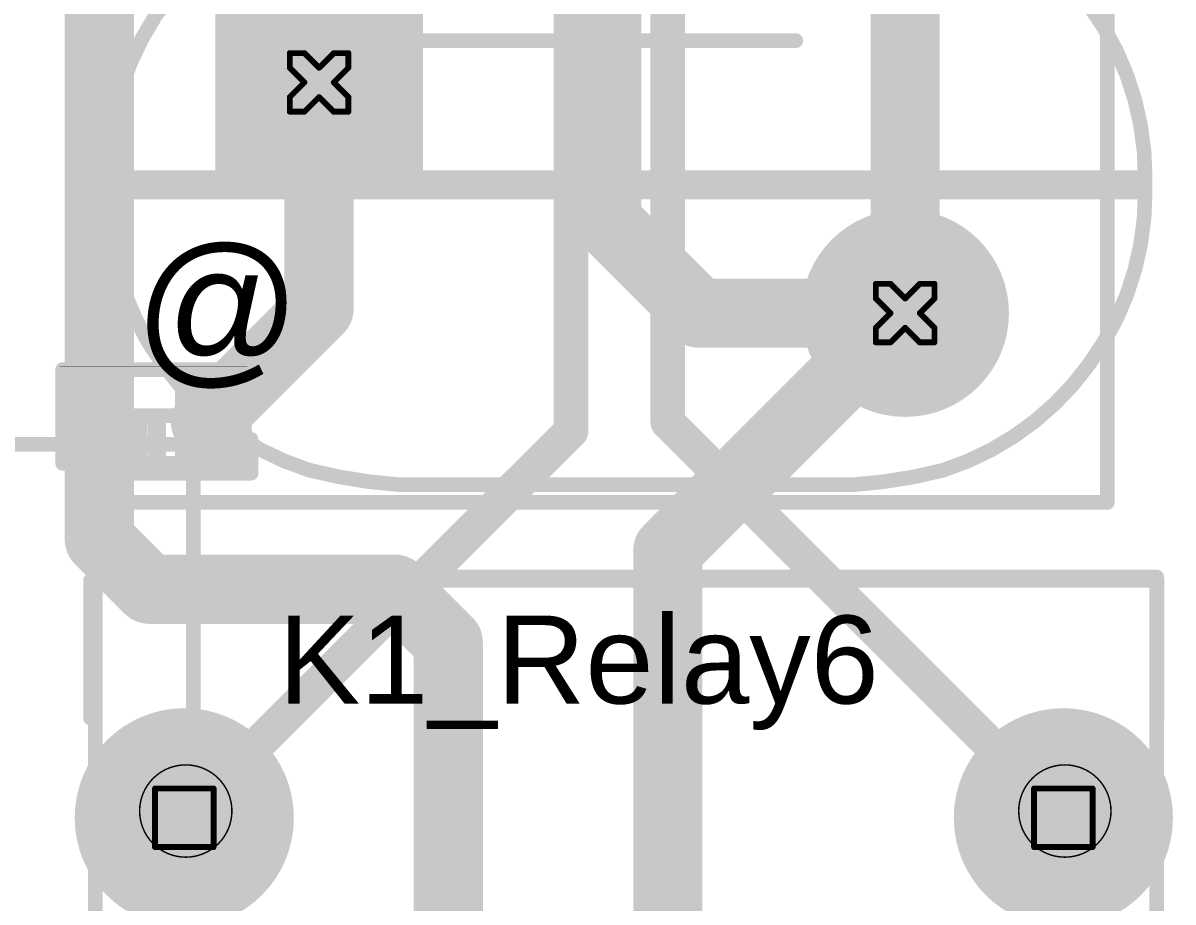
# Model space of a CAD drawing. Header units: millimetres. Extents: x -16 to 330, y -45 to 150.
# Drawn here: x 76.53 to 86.5, y -0.96 to 6.66 of the extents above; entities that cross this region are included whole.
import ezdxf

# ---------------------------------------------------------------- set-up
doc = ezdxf.new("R2010")
doc.units = ezdxf.units.MM
for name, color, linetype in [('BottomLayer', 5, 'Continuous'), ('BottomSolder', 6, 'Continuous'), ('DrillDrawing', 1, 'Continuous'), ('Mechanical1', 6, 'Continuous'), ('Mechanical13', 56, 'Continuous'), ('MidLayer1', 16, 'Continuous'), ('MidLayer2', 76, 'Continuous'), ('MultiLayer', 9, 'Continuous'), ('PadHoleLayer', 156, 'Continuous'), ('TopLayer', 1, 'Continuous'), ('TopOverlay', 2, 'Continuous'), ('TopPaste', 8, 'Continuous'), ('TopSolder', 216, 'Continuous')]:
    doc.layers.add(name, color=color, linetype=linetype)
doc.styles.add('Arial', font='arial.ttf', dxfattribs={"height": 0.2})

# ---------------------------------------------------------------- blocks, each defined once
blk = doc.blocks.new('ERZ_V07D680_6')
at = {"layer": 'BottomLayer'}
blk.add_hatch(color=5, dxfattribs=at).paths.add_polyline_path([(-3.44, 1.9), (-1.64, 1.9), (-1.64, 0.1), (-3.44, 0.1)])
h = blk.add_hatch(color=5, dxfattribs=at)
edge = h.paths.add_edge_path()
edge.add_arc((2.54, -1), 0.9, 0, 360)
at = {"layer": 'BottomSolder'}
h = blk.add_hatch(color=6, dxfattribs=at)
edge = h.paths.add_edge_path()
edge.add_arc((-2.54, 1), 0.4, 0, 360)
h = blk.add_hatch(color=6, dxfattribs=at)
edge = h.paths.add_edge_path()
edge.add_arc((2.54, -1), 0.4, 0, 360)
at = {"layer": 'MidLayer1'}
blk.add_hatch(color=16, dxfattribs=at).paths.add_polyline_path([(-3.44, 1.9), (-1.64, 1.9), (-1.64, 0.1), (-3.44, 0.1)])
h = blk.add_hatch(color=16, dxfattribs=at)
edge = h.paths.add_edge_path()
edge.add_arc((2.54, -1), 0.9, 0, 360)
at = {"layer": 'MidLayer2'}
blk.add_hatch(color=76, dxfattribs=at).paths.add_polyline_path([(-3.44, 1.9), (-1.64, 1.9), (-1.64, 0.1), (-3.44, 0.1)])
h = blk.add_hatch(color=76, dxfattribs=at)
edge = h.paths.add_edge_path()
edge.add_arc((2.54, -1), 0.9, 0, 360)
at = {"layer": 'MultiLayer'}
blk.add_hatch(color=9, dxfattribs=at).paths.add_polyline_path([(-3.44, 1.9), (-1.64, 1.9), (-1.64, 0.1), (-3.44, 0.1)])
h = blk.add_hatch(color=9, dxfattribs=at)
edge = h.paths.add_edge_path()
edge.add_arc((2.54, -1), 0.9, 0, 360)
at = {"layer": 'PadHoleLayer'}
h = blk.add_hatch(color=156, dxfattribs=at)
edge = h.paths.add_edge_path()
edge.add_arc((-2.54, 1), 0.4, 0, 360)
h = blk.add_hatch(color=156, dxfattribs=at)
edge = h.paths.add_edge_path()
edge.add_arc((2.54, -1), 0.4, 0, 360)
at = {"layer": 'TopLayer'}
blk.add_hatch(color=1, dxfattribs=at).paths.add_polyline_path([(-3.44, 1.9), (-1.64, 1.9), (-1.64, 0.1), (-3.44, 0.1)])
h = blk.add_hatch(color=1, dxfattribs=at)
edge = h.paths.add_edge_path()
edge.add_arc((2.54, -1), 0.9, 0, 360)
at = {"layer": 'TopSolder'}
h = blk.add_hatch(color=216, dxfattribs=at)
edge = h.paths.add_edge_path()
edge.add_arc((-2.54, 1), 0.4, 0, 360)
h = blk.add_hatch(color=216, dxfattribs=at)
edge = h.paths.add_edge_path()
edge.add_arc((2.54, -1), 0.4, 0, 360)
at = {"layer": 'TopOverlay', "const_width": 0.127}
for points in [[(-4.2926, -2.6416), (-4.2926, 2.667)], [(-4.2926, 2.667), (4.2926, 2.667)], [(4.2926, -2.6416), (4.2926, 2.667)], [(-4.2926, -2.6416), (4.2926, -2.6416)]]:
    blk.add_lwpolyline(points, dxfattribs=at)
at = {"layer": 'TopOverlay', "const_width": 0.0635}
for points in [[(-4.3243, 2.667, 1), (-4.2608, 2.667, 1)], [(-4.3243, 2.667, 1), (-4.2608, 2.667, 1)], [(4.2608, 2.667, 1), (4.3243, 2.667, 1)], [(4.2608, 2.667, 1), (4.3243, 2.667, 1)], [(-4.3243, -2.6416, 1), (-4.2608, -2.6416, 1)], [(-4.3243, -2.6416, 1), (-4.2608, -2.6416, 1)], [(4.2608, -2.6416, 1), (4.3243, -2.6416, 1)], [(4.2608, -2.6416, 1), (4.3243, -2.6416, 1)]]:
    blk.add_lwpolyline(points, format="xyb", close=True, dxfattribs=at)
blk = doc.blocks.new('EA2_3TNU_13')
at = {"layer": 'BottomLayer'}
h = blk.add_hatch(color=5, dxfattribs=at)
edge = h.paths.add_edge_path()
edge.add_arc((-3.81, 5.08), 0.95, 0, 360)
blk.add_hatch(color=5, dxfattribs=at).paths.add_polyline_path([(2.86, 6.03), (4.76, 6.03), (4.76, 4.13), (2.86, 4.13)])
h = blk.add_hatch(color=5, dxfattribs=at)
edge = h.paths.add_edge_path()
edge.add_arc((-3.81, 2.54), 0.95, 0, 360)
h = blk.add_hatch(color=5, dxfattribs=at)
edge = h.paths.add_edge_path()
edge.add_arc((3.81, 2.54), 0.95, 0, 360)
h = blk.add_hatch(color=5, dxfattribs=at)
edge = h.paths.add_edge_path()
edge.add_arc((-3.81, 0), 0.95, 0, 360)
h = blk.add_hatch(color=5, dxfattribs=at)
edge = h.paths.add_edge_path()
edge.add_arc((3.81, 0), 0.95, 0, 360)
h = blk.add_hatch(color=5, dxfattribs=at)
edge = h.paths.add_edge_path()
edge.add_arc((-3.81, -2.54), 0.95, 0, 360)
h = blk.add_hatch(color=5, dxfattribs=at)
edge = h.paths.add_edge_path()
edge.add_arc((3.81, -2.54), 0.95, 0, 360)
h = blk.add_hatch(color=5, dxfattribs=at)
edge = h.paths.add_edge_path()
edge.add_arc((-3.81, -5.08), 0.95, 0, 360)
h = blk.add_hatch(color=5, dxfattribs=at)
edge = h.paths.add_edge_path()
edge.add_arc((3.81, -5.08), 0.95, 0, 360)
at = {"layer": 'BottomSolder'}
h = blk.add_hatch(color=6, dxfattribs=at)
edge = h.paths.add_edge_path()
edge.add_arc((-3.81, 5.08), 0.41, 0, 360)
h = blk.add_hatch(color=6, dxfattribs=at)
edge = h.paths.add_edge_path()
edge.add_arc((3.81, 5.08), 0.41, 0, 360)
h = blk.add_hatch(color=6, dxfattribs=at)
edge = h.paths.add_edge_path()
edge.add_arc((-3.81, 2.54), 0.41, 0, 360)
h = blk.add_hatch(color=6, dxfattribs=at)
edge = h.paths.add_edge_path()
edge.add_arc((3.81, 2.54), 0.41, 0, 360)
h = blk.add_hatch(color=6, dxfattribs=at)
edge = h.paths.add_edge_path()
edge.add_arc((-3.81, 0), 0.41, 0, 360)
h = blk.add_hatch(color=6, dxfattribs=at)
edge = h.paths.add_edge_path()
edge.add_arc((3.81, 0), 0.41, 0, 360)
h = blk.add_hatch(color=6, dxfattribs=at)
edge = h.paths.add_edge_path()
edge.add_arc((-3.81, -2.54), 0.41, 0, 360)
h = blk.add_hatch(color=6, dxfattribs=at)
edge = h.paths.add_edge_path()
edge.add_arc((3.81, -2.54), 0.41, 0, 360)
h = blk.add_hatch(color=6, dxfattribs=at)
edge = h.paths.add_edge_path()
edge.add_arc((-3.81, -5.08), 0.41, 0, 360)
h = blk.add_hatch(color=6, dxfattribs=at)
edge = h.paths.add_edge_path()
edge.add_arc((3.81, -5.08), 0.41, 0, 360)
at = {"layer": 'MidLayer1'}
h = blk.add_hatch(color=16, dxfattribs=at)
edge = h.paths.add_edge_path()
edge.add_arc((-3.81, 5.08), 0.95, 0, 360)
blk.add_hatch(color=16, dxfattribs=at).paths.add_polyline_path([(2.86, 6.03), (4.76, 6.03), (4.76, 4.13), (2.86, 4.13)])
h = blk.add_hatch(color=16, dxfattribs=at)
edge = h.paths.add_edge_path()
edge.add_arc((-3.81, 2.54), 0.95, 0, 360)
h = blk.add_hatch(color=16, dxfattribs=at)
edge = h.paths.add_edge_path()
edge.add_arc((3.81, 2.54), 0.95, 0, 360)
h = blk.add_hatch(color=16, dxfattribs=at)
edge = h.paths.add_edge_path()
edge.add_arc((-3.81, 0), 0.95, 0, 360)
h = blk.add_hatch(color=16, dxfattribs=at)
edge = h.paths.add_edge_path()
edge.add_arc((3.81, 0), 0.95, 0, 360)
h = blk.add_hatch(color=16, dxfattribs=at)
edge = h.paths.add_edge_path()
edge.add_arc((-3.81, -2.54), 0.95, 0, 360)
h = blk.add_hatch(color=16, dxfattribs=at)
edge = h.paths.add_edge_path()
edge.add_arc((3.81, -2.54), 0.95, 0, 360)
h = blk.add_hatch(color=16, dxfattribs=at)
edge = h.paths.add_edge_path()
edge.add_arc((-3.81, -5.08), 0.95, 0, 360)
h = blk.add_hatch(color=16, dxfattribs=at)
edge = h.paths.add_edge_path()
edge.add_arc((3.81, -5.08), 0.95, 0, 360)
at = {"layer": 'MidLayer2'}
h = blk.add_hatch(color=76, dxfattribs=at)
edge = h.paths.add_edge_path()
edge.add_arc((-3.81, 5.08), 0.95, 0, 360)
blk.add_hatch(color=76, dxfattribs=at).paths.add_polyline_path([(2.86, 6.03), (4.76, 6.03), (4.76, 4.13), (2.86, 4.13)])
h = blk.add_hatch(color=76, dxfattribs=at)
edge = h.paths.add_edge_path()
edge.add_arc((-3.81, 2.54), 0.95, 0, 360)
h = blk.add_hatch(color=76, dxfattribs=at)
edge = h.paths.add_edge_path()
edge.add_arc((3.81, 2.54), 0.95, 0, 360)
h = blk.add_hatch(color=76, dxfattribs=at)
edge = h.paths.add_edge_path()
edge.add_arc((-3.81, 0), 0.95, 0, 360)
h = blk.add_hatch(color=76, dxfattribs=at)
edge = h.paths.add_edge_path()
edge.add_arc((3.81, 0), 0.95, 0, 360)
h = blk.add_hatch(color=76, dxfattribs=at)
edge = h.paths.add_edge_path()
edge.add_arc((-3.81, -2.54), 0.95, 0, 360)
h = blk.add_hatch(color=76, dxfattribs=at)
edge = h.paths.add_edge_path()
edge.add_arc((3.81, -2.54), 0.95, 0, 360)
h = blk.add_hatch(color=76, dxfattribs=at)
edge = h.paths.add_edge_path()
edge.add_arc((-3.81, -5.08), 0.95, 0, 360)
h = blk.add_hatch(color=76, dxfattribs=at)
edge = h.paths.add_edge_path()
edge.add_arc((3.81, -5.08), 0.95, 0, 360)
at = {"layer": 'MultiLayer'}
h = blk.add_hatch(color=9, dxfattribs=at)
edge = h.paths.add_edge_path()
edge.add_arc((-3.81, 5.08), 0.95, 0, 360)
blk.add_hatch(color=9, dxfattribs=at).paths.add_polyline_path([(2.86, 6.03), (4.76, 6.03), (4.76, 4.13), (2.86, 4.13)])
h = blk.add_hatch(color=9, dxfattribs=at)
edge = h.paths.add_edge_path()
edge.add_arc((-3.81, 2.54), 0.95, 0, 360)
h = blk.add_hatch(color=9, dxfattribs=at)
edge = h.paths.add_edge_path()
edge.add_arc((3.81, 2.54), 0.95, 0, 360)
h = blk.add_hatch(color=9, dxfattribs=at)
edge = h.paths.add_edge_path()
edge.add_arc((-3.81, 0), 0.95, 0, 360)
h = blk.add_hatch(color=9, dxfattribs=at)
edge = h.paths.add_edge_path()
edge.add_arc((3.81, 0), 0.95, 0, 360)
h = blk.add_hatch(color=9, dxfattribs=at)
edge = h.paths.add_edge_path()
edge.add_arc((-3.81, -2.54), 0.95, 0, 360)
h = blk.add_hatch(color=9, dxfattribs=at)
edge = h.paths.add_edge_path()
edge.add_arc((3.81, -2.54), 0.95, 0, 360)
h = blk.add_hatch(color=9, dxfattribs=at)
edge = h.paths.add_edge_path()
edge.add_arc((-3.81, -5.08), 0.95, 0, 360)
h = blk.add_hatch(color=9, dxfattribs=at)
edge = h.paths.add_edge_path()
edge.add_arc((3.81, -5.08), 0.95, 0, 360)
at = {"layer": 'PadHoleLayer'}
h = blk.add_hatch(color=156, dxfattribs=at)
edge = h.paths.add_edge_path()
edge.add_arc((-3.81, 5.08), 0.41, 0, 360)
h = blk.add_hatch(color=156, dxfattribs=at)
edge = h.paths.add_edge_path()
edge.add_arc((3.81, 5.08), 0.41, 0, 360)
h = blk.add_hatch(color=156, dxfattribs=at)
edge = h.paths.add_edge_path()
edge.add_arc((-3.81, 2.54), 0.41, 0, 360)
h = blk.add_hatch(color=156, dxfattribs=at)
edge = h.paths.add_edge_path()
edge.add_arc((3.81, 2.54), 0.41, 0, 360)
h = blk.add_hatch(color=156, dxfattribs=at)
edge = h.paths.add_edge_path()
edge.add_arc((-3.81, 0), 0.41, 0, 360)
h = blk.add_hatch(color=156, dxfattribs=at)
edge = h.paths.add_edge_path()
edge.add_arc((3.81, 0), 0.41, 0, 360)
h = blk.add_hatch(color=156, dxfattribs=at)
edge = h.paths.add_edge_path()
edge.add_arc((-3.81, -2.54), 0.41, 0, 360)
h = blk.add_hatch(color=156, dxfattribs=at)
edge = h.paths.add_edge_path()
edge.add_arc((3.81, -2.54), 0.41, 0, 360)
h = blk.add_hatch(color=156, dxfattribs=at)
edge = h.paths.add_edge_path()
edge.add_arc((-3.81, -5.08), 0.41, 0, 360)
h = blk.add_hatch(color=156, dxfattribs=at)
edge = h.paths.add_edge_path()
edge.add_arc((3.81, -5.08), 0.41, 0, 360)
at = {"layer": 'TopLayer'}
h = blk.add_hatch(color=1, dxfattribs=at)
edge = h.paths.add_edge_path()
edge.add_arc((-3.81, 5.08), 0.95, 0, 360)
blk.add_hatch(color=1, dxfattribs=at).paths.add_polyline_path([(2.86, 6.03), (4.76, 6.03), (4.76, 4.13), (2.86, 4.13)])
h = blk.add_hatch(color=1, dxfattribs=at)
edge = h.paths.add_edge_path()
edge.add_arc((-3.81, 2.54), 0.95, 0, 360)
h = blk.add_hatch(color=1, dxfattribs=at)
edge = h.paths.add_edge_path()
edge.add_arc((3.81, 2.54), 0.95, 0, 360)
h = blk.add_hatch(color=1, dxfattribs=at)
edge = h.paths.add_edge_path()
edge.add_arc((-3.81, 0), 0.95, 0, 360)
h = blk.add_hatch(color=1, dxfattribs=at)
edge = h.paths.add_edge_path()
edge.add_arc((3.81, 0), 0.95, 0, 360)
h = blk.add_hatch(color=1, dxfattribs=at)
edge = h.paths.add_edge_path()
edge.add_arc((-3.81, -2.54), 0.95, 0, 360)
h = blk.add_hatch(color=1, dxfattribs=at)
edge = h.paths.add_edge_path()
edge.add_arc((3.81, -2.54), 0.95, 0, 360)
h = blk.add_hatch(color=1, dxfattribs=at)
edge = h.paths.add_edge_path()
edge.add_arc((-3.81, -5.08), 0.95, 0, 360)
h = blk.add_hatch(color=1, dxfattribs=at)
edge = h.paths.add_edge_path()
edge.add_arc((3.81, -5.08), 0.95, 0, 360)
at = {"layer": 'TopSolder'}
h = blk.add_hatch(color=216, dxfattribs=at)
edge = h.paths.add_edge_path()
edge.add_arc((-3.81, 5.08), 0.41, 0, 360)
h = blk.add_hatch(color=216, dxfattribs=at)
edge = h.paths.add_edge_path()
edge.add_arc((3.81, 5.08), 0.41, 0, 360)
h = blk.add_hatch(color=216, dxfattribs=at)
edge = h.paths.add_edge_path()
edge.add_arc((-3.81, 2.54), 0.41, 0, 360)
h = blk.add_hatch(color=216, dxfattribs=at)
edge = h.paths.add_edge_path()
edge.add_arc((3.81, 2.54), 0.41, 0, 360)
h = blk.add_hatch(color=216, dxfattribs=at)
edge = h.paths.add_edge_path()
edge.add_arc((-3.81, 0), 0.41, 0, 360)
h = blk.add_hatch(color=216, dxfattribs=at)
edge = h.paths.add_edge_path()
edge.add_arc((3.81, 0), 0.41, 0, 360)
h = blk.add_hatch(color=216, dxfattribs=at)
edge = h.paths.add_edge_path()
edge.add_arc((-3.81, -2.54), 0.41, 0, 360)
h = blk.add_hatch(color=216, dxfattribs=at)
edge = h.paths.add_edge_path()
edge.add_arc((3.81, -2.54), 0.41, 0, 360)
h = blk.add_hatch(color=216, dxfattribs=at)
edge = h.paths.add_edge_path()
edge.add_arc((-3.81, -5.08), 0.41, 0, 360)
h = blk.add_hatch(color=216, dxfattribs=at)
edge = h.paths.add_edge_path()
edge.add_arc((3.81, -5.08), 0.41, 0, 360)
at = {"layer": 'TopOverlay'}
for points, const_width in [([(-4.6228, 7.1374), (-4.6228, 6.2738)], 0.127), ([(4.6228, 7.1374), (-4.6228, 7.1374)], 0.127), ([(4.6228, 7.1374), (4.6228, 6.2738)], 0.127), ([(1.143, 6.6802), (-1.5748, 6.6802)], 0.254), ([(5.08, 5.1562), (4.953, 5.0292)], 0.127), ([(5.08, 5.1562), (5.08, 4.9022)], 0.127), ([(5.08, 4.9022), (4.953, 5.0292)], 0.127), ([(-4.6228, -5.9436), (-4.6228, -7.1374)], 0.127), ([(4.6228, -5.9436), (4.6228, -7.1374)], 0.127), ([(4.6228, -7.1374), (-4.6228, -7.1374)], 0.127)]:
    blk.add_lwpolyline(points, dxfattribs=dict(at, const_width=const_width))
for points, const_width in [([(-4.6546, 7.1374, 1), (-4.591, 7.1374, 1)], 0.0635), ([(-4.6546, 7.1374, 1), (-4.591, 7.1374, 1)], 0.0635), ([(4.591, 7.1374, 1), (4.6546, 7.1374, 1)], 0.0635), ([(4.591, 7.1374, 1), (4.6546, 7.1374, 1)], 0.0635), ([(-1.6383, 6.6802, 1), (-1.5113, 6.6802, 1)], 0.127), ([(1.0795, 6.6802, 1), (1.2065, 6.6802, 1)], 0.127), ([(-4.6546, 6.2738, 1), (-4.591, 6.2738, 1)], 0.0635), ([(4.591, 6.2738, 1), (4.6546, 6.2738, 1)], 0.0635), ([(5.0483, 5.1562, 1), (5.1117, 5.1562, 1)], 0.0635), ([(5.0483, 5.1562, 1), (5.1117, 5.1562, 1)], 0.0635), ([(4.9212, 5.0292, 1), (4.9848, 5.0292, 1)], 0.0635), ([(4.9212, 5.0292, 1), (4.9848, 5.0292, 1)], 0.0635), ([(5.0483, 4.9022, 1), (5.1117, 4.9022, 1)], 0.0635), ([(5.0483, 4.9022, 1), (5.1117, 4.9022, 1)], 0.0635), ([(-4.6546, -5.9436, 1), (-4.591, -5.9436, 1)], 0.0635), ([(4.591, -5.9436, 1), (4.6546, -5.9436, 1)], 0.0635), ([(-4.6546, -7.1374, 1), (-4.591, -7.1374, 1)], 0.0635), ([(-4.6546, -7.1374, 1), (-4.591, -7.1374, 1)], 0.0635), ([(4.591, -7.1374, 1), (4.6546, -7.1374, 1)], 0.0635), ([(4.591, -7.1374, 1), (4.6546, -7.1374, 1)], 0.0635)]:
    blk.add_lwpolyline(points, format="xyb", close=True, dxfattribs=dict(at, const_width=const_width))
blk = doc.blocks.new('R___0402_24')
at = {"layer": 'TopLayer'}
for points in [[(-0.6985, -0.3175), (-0.6985, 0.3175), (-0.2413, 0.3175), (-0.2413, -0.3175)], [(0.2413, -0.3175), (0.2413, 0.3175), (0.6985, 0.3175), (0.6985, -0.3175)]]:
    blk.add_hatch(color=1, dxfattribs=at).paths.add_polyline_path(points)
at = {"layer": 'TopPaste'}
for points in [[(-0.6985, -0.3175), (-0.6985, 0.3175), (-0.2413, 0.3175), (-0.2413, -0.3175)], [(0.2413, -0.3175), (0.2413, 0.3175), (0.6985, 0.3175), (0.6985, -0.3175)]]:
    blk.add_hatch(color=8, dxfattribs=at).paths.add_polyline_path(points)
at = {"layer": 'TopSolder'}
for points in [[(-0.7535, -0.3725), (-0.7535, 0.3725), (-0.1863, 0.3725), (-0.1863, -0.3725)], [(0.1863, -0.3725), (0.1863, 0.3725), (0.7535, 0.3725), (0.7535, -0.3725)]]:
    blk.add_hatch(color=216, dxfattribs=at).paths.add_polyline_path(points)
at = {"layer": 'TopOverlay'}
for points, const_width in [([(-0.7874, 0.4064), (-0.7874, -0.4064)], 0.127), ([(0.7874, 0.4064), (-0.7874, 0.4064)], 0.127), ([(0.7874, 0.4064), (0.7874, -0.4064)], 0.127), ([(0.7874, -0.4064), (-0.7874, -0.4064)], 0.127), ([(0.8128, -0.4318), (-0.8128, -0.4318)], 0.00323)]:
    blk.add_lwpolyline(points, dxfattribs=dict(at, const_width=const_width))
for points, const_width in [([(-0.8191, 0.4064, 1), (-0.7556, 0.4064, 1)], 0.0635), ([(-0.8191, 0.4064, 1), (-0.7556, 0.4064, 1)], 0.0635), ([(0.7556, 0.4064, 1), (0.8191, 0.4064, 1)], 0.0635), ([(0.7556, 0.4064, 1), (0.8191, 0.4064, 1)], 0.0635), ([(-0.8191, -0.4064, 1), (-0.7556, -0.4064, 1)], 0.0635), ([(-0.8191, -0.4064, 1), (-0.7556, -0.4064, 1)], 0.0635), ([(0.7556, -0.4064, 1), (0.8191, -0.4064, 1)], 0.0635), ([(0.7556, -0.4064, 1), (0.8191, -0.4064, 1)], 0.0635), ([(-0.8136, -0.4318, 1), (-0.812, -0.4318, 1)], 0.00161), ([(0.812, -0.4318, 1), (0.8136, -0.4318, 1)], 0.00161)]:
    blk.add_lwpolyline(points, format="xyb", close=True, dxfattribs=dict(at, const_width=const_width))

msp = doc.modelspace()

# ---------------------------------------------------------------- linework, layer by layer
at = {"layer": 'BottomLayer', "const_width": 0.3}
for points in [[(81.28, 3.1242), (81.28, 17.9167)], [(82.1182, 3.2004), (82.1182, 17.8892)], [(82.1182, 3.2004), (85.5472, -0.2286)], [(77.9272, -0.2286), (81.28, 3.1242)]]:
    msp.add_lwpolyline(points, dxfattribs=at)
at = {"layer": 'BottomLayer', "const_width": 0.15}
for points in [[(82.0432, 3.2004, 1), (82.1932, 3.2004, 1)], [(82.0432, 3.2004, 1), (82.1932, 3.2004, 1)], [(81.205, 3.1242, 1), (81.355, 3.1242, 1)], [(81.205, 3.1242, 1), (81.355, 3.1242, 1)], [(77.8522, -0.2286, 1), (78.0022, -0.2286, 1)], [(85.4722, -0.2286, 1), (85.6222, -0.2286, 1)]]:
    msp.add_lwpolyline(points, format="xyb", close=True, dxfattribs=at)
at = {"layer": 'DrillDrawing', "const_width": 0.0508}
for points in [[(78.8416, 6.2738), (78.8416, 6.4008)], [(78.8416, 6.4008), (78.9686, 6.4008)], [(78.9686, 6.4008), (79.0956, 6.2738)], [(79.0956, 6.2738), (79.2226, 6.4008)], [(79.2226, 6.4008), (79.3496, 6.4008)], [(79.3496, 6.2738), (79.3496, 6.4008)], [(78.8416, 6.2738), (78.9686, 6.1468)], [(79.2226, 6.1468), (79.3496, 6.2738)], [(78.8416, 6.0198), (78.9686, 6.1468)], [(79.2226, 6.1468), (79.3496, 6.0198)], [(78.8416, 5.8928), (78.8416, 6.0198)], [(78.9686, 5.8928), (79.0956, 6.0198)], [(79.0956, 6.0198), (79.2226, 5.8928)], [(79.3496, 5.8928), (79.3496, 6.0198)], [(78.8416, 5.8928), (78.9686, 5.8928)], [(79.2226, 5.8928), (79.3496, 5.8928)], [(83.9216, 4.2738), (83.9216, 4.4008)], [(83.9216, 4.4008), (84.0486, 4.4008)], [(84.0486, 4.4008), (84.1756, 4.2738)], [(84.1756, 4.2738), (84.3026, 4.4008)], [(84.3026, 4.4008), (84.4296, 4.4008)], [(84.4296, 4.2738), (84.4296, 4.4008)], [(83.9216, 4.2738), (84.0486, 4.1468)], [(84.3026, 4.1468), (84.4296, 4.2738)], [(83.9216, 4.0198), (84.0486, 4.1468)], [(84.3026, 4.1468), (84.4296, 4.0198)], [(83.9216, 3.8928), (83.9216, 4.0198)], [(84.0486, 3.8928), (84.1756, 4.0198)], [(84.1756, 4.0198), (84.3026, 3.8928)], [(84.4296, 3.8928), (84.4296, 4.0198)], [(83.9216, 3.8928), (84.0486, 3.8928)], [(84.3026, 3.8928), (84.4296, 3.8928)], [(77.6732, 0.0254), (78.1812, 0.0254)], [(77.6732, -0.4826), (77.6732, 0.0254)], [(78.1812, -0.4826), (78.1812, 0.0254)], [(85.2932, 0.0254), (85.8012, 0.0254)], [(85.2932, -0.4826), (85.2932, 0.0254)], [(85.8012, -0.4826), (85.8012, 0.0254)], [(77.6732, -0.4826), (78.1812, -0.4826)], [(85.2932, -0.4826), (85.8012, -0.4826)]]:
    msp.add_lwpolyline(points, dxfattribs=at)
at = {"layer": 'DrillDrawing', "const_width": 0.0254}
for points in [[(78.8289, 6.4008, 1), (78.8543, 6.4008, 1)], [(78.8289, 6.4008, 1), (78.8543, 6.4008, 1)], [(78.9559, 6.4008, 1), (78.9813, 6.4008, 1)], [(78.9559, 6.4008, 1), (78.9813, 6.4008, 1)], [(79.2099, 6.4008, 1), (79.2353, 6.4008, 1)], [(79.2099, 6.4008, 1), (79.2353, 6.4008, 1)], [(79.3369, 6.4008, 1), (79.3623, 6.4008, 1)], [(79.3369, 6.4008, 1), (79.3623, 6.4008, 1)], [(78.8289, 6.2738, 1), (78.8543, 6.2738, 1)], [(78.8289, 6.2738, 1), (78.8543, 6.2738, 1)], [(79.0829, 6.2738, 1), (79.1083, 6.2738, 1)], [(79.0829, 6.2738, 1), (79.1083, 6.2738, 1)], [(79.3369, 6.2738, 1), (79.3623, 6.2738, 1)], [(79.3369, 6.2738, 1), (79.3623, 6.2738, 1)], [(78.9559, 6.1468, 1), (78.9813, 6.1468, 1)], [(78.9559, 6.1468, 1), (78.9813, 6.1468, 1)], [(79.2099, 6.1468, 1), (79.2353, 6.1468, 1)], [(79.2099, 6.1468, 1), (79.2353, 6.1468, 1)], [(78.8289, 6.0198, 1), (78.8543, 6.0198, 1)], [(78.8289, 6.0198, 1), (78.8543, 6.0198, 1)], [(79.0829, 6.0198, 1), (79.1083, 6.0198, 1)], [(79.0829, 6.0198, 1), (79.1083, 6.0198, 1)], [(79.3369, 6.0198, 1), (79.3623, 6.0198, 1)], [(79.3369, 6.0198, 1), (79.3623, 6.0198, 1)], [(78.8289, 5.8928, 1), (78.8543, 5.8928, 1)], [(78.8289, 5.8928, 1), (78.8543, 5.8928, 1)], [(78.9559, 5.8928, 1), (78.9813, 5.8928, 1)], [(78.9559, 5.8928, 1), (78.9813, 5.8928, 1)], [(79.2099, 5.8928, 1), (79.2353, 5.8928, 1)], [(79.2099, 5.8928, 1), (79.2353, 5.8928, 1)], [(79.3369, 5.8928, 1), (79.3623, 5.8928, 1)], [(79.3369, 5.8928, 1), (79.3623, 5.8928, 1)], [(83.9089, 4.4008, 1), (83.9343, 4.4008, 1)], [(83.9089, 4.4008, 1), (83.9343, 4.4008, 1)], [(84.0359, 4.4008, 1), (84.0613, 4.4008, 1)], [(84.0359, 4.4008, 1), (84.0613, 4.4008, 1)], [(84.2899, 4.4008, 1), (84.3153, 4.4008, 1)], [(84.2899, 4.4008, 1), (84.3153, 4.4008, 1)], [(84.4169, 4.4008, 1), (84.4423, 4.4008, 1)], [(84.4169, 4.4008, 1), (84.4423, 4.4008, 1)], [(83.9089, 4.2738, 1), (83.9343, 4.2738, 1)], [(83.9089, 4.2738, 1), (83.9343, 4.2738, 1)], [(84.1629, 4.2738, 1), (84.1883, 4.2738, 1)], [(84.1629, 4.2738, 1), (84.1883, 4.2738, 1)], [(84.4169, 4.2738, 1), (84.4423, 4.2738, 1)], [(84.4169, 4.2738, 1), (84.4423, 4.2738, 1)], [(84.0359, 4.1468, 1), (84.0613, 4.1468, 1)], [(84.0359, 4.1468, 1), (84.0613, 4.1468, 1)], [(84.2899, 4.1468, 1), (84.3153, 4.1468, 1)], [(84.2899, 4.1468, 1), (84.3153, 4.1468, 1)], [(83.9089, 4.0198, 1), (83.9343, 4.0198, 1)], [(83.9089, 4.0198, 1), (83.9343, 4.0198, 1)], [(84.1629, 4.0198, 1), (84.1883, 4.0198, 1)], [(84.1629, 4.0198, 1), (84.1883, 4.0198, 1)], [(84.4169, 4.0198, 1), (84.4423, 4.0198, 1)], [(84.4169, 4.0198, 1), (84.4423, 4.0198, 1)], [(83.9089, 3.8928, 1), (83.9343, 3.8928, 1)], [(83.9089, 3.8928, 1), (83.9343, 3.8928, 1)], [(84.0359, 3.8928, 1), (84.0613, 3.8928, 1)], [(84.0359, 3.8928, 1), (84.0613, 3.8928, 1)], [(84.2899, 3.8928, 1), (84.3153, 3.8928, 1)], [(84.2899, 3.8928, 1), (84.3153, 3.8928, 1)], [(84.4169, 3.8928, 1), (84.4423, 3.8928, 1)], [(84.4169, 3.8928, 1), (84.4423, 3.8928, 1)], [(77.6605, 0.0254, 1), (77.6859, 0.0254, 1)], [(77.6605, 0.0254, 1), (77.6859, 0.0254, 1)], [(78.1685, 0.0254, 1), (78.1939, 0.0254, 1)], [(78.1685, 0.0254, 1), (78.1939, 0.0254, 1)], [(85.2805, 0.0254, 1), (85.3059, 0.0254, 1)], [(85.2805, 0.0254, 1), (85.3059, 0.0254, 1)], [(85.7885, 0.0254, 1), (85.8139, 0.0254, 1)], [(85.7885, 0.0254, 1), (85.8139, 0.0254, 1)], [(77.6605, -0.4826, 1), (77.6859, -0.4826, 1)], [(77.6605, -0.4826, 1), (77.6859, -0.4826, 1)], [(78.1685, -0.4826, 1), (78.1939, -0.4826, 1)], [(78.1685, -0.4826, 1), (78.1939, -0.4826, 1)], [(85.2805, -0.4826, 1), (85.3059, -0.4826, 1)], [(85.2805, -0.4826, 1), (85.3059, -0.4826, 1)], [(85.7885, -0.4826, 1), (85.8139, -0.4826, 1)], [(85.7885, -0.4826, 1), (85.8139, -0.4826, 1)]]:
    msp.add_lwpolyline(points, format="xyb", close=True, dxfattribs=at)
at = {"layer": 'Mechanical1'}
for points, const_width in [([(78.34, -0.17, 1), (77.54, -0.17, 1)], 0.0127), ([(85.96, -0.17, 1), (85.16, -0.17, 1)], 0.0127), ([(77.5368, -0.17, 1), (77.5432, -0.17, 1)], 0.00635), ([(78.3368, -0.17, 1), (78.3432, -0.17, 1)], 0.00635), ([(85.1568, -0.17, 1), (85.1632, -0.17, 1)], 0.00635), ([(85.9568, -0.17, 1), (85.9632, -0.17, 1)], 0.00635)]:
    msp.add_lwpolyline(points, format="xyb", close=True, dxfattribs=dict(at, const_width=const_width))
at = {"layer": 'Mechanical13', "const_width": 0.127}
for points in [[(79.2562, 6.5088), (79.2562, 14.4535)], [(79.2562, 6.5088), (79.2562, 14.4535)], [(79.2562, 6.5088), (83.2286, 6.5088)], [(79.2562, 6.5088), (83.2286, 6.5088)], [(77.2562, 5.1954), (77.2562, 5.3222)], [(77.2562, 5.3222), (86.2562, 5.3222)], [(86.2562, 5.1954), (86.2562, 5.3222)], [(77.2562, 5.1954), (86.2562, 5.1954)], [(77.5062, 3.2588), (77.5412, 3.2588)], [(77.5062, 2.7588), (77.5062, 3.2588)], [(77.5412, 3.2588), (77.6712, 3.2588)], [(77.5412, 2.7588), (77.5412, 3.2588)], [(77.6712, 3.2588), (77.7062, 3.2588)], [(77.6712, 2.7588), (77.6712, 3.2588)], [(77.7062, 3.2588), (78.1598, 3.2588)], [(77.7062, 2.7588), (77.7062, 3.2588)], [(78.3062, 2.7588), (78.3062, 3.1666)], [(78.3412, 2.7588), (78.3412, 3.1466)], [(78.4712, 2.7588), (78.4712, 3.0725)], [(78.5062, 2.7588), (78.5062, 3.0525)], [(74.0339, 3.0088), (78.0062, 3.0088)], [(74.0339, 3.0088), (78.0062, 3.0088)], [(78.0062, -4.9359), (78.0062, 3.0088)], [(78.0062, -4.9359), (78.0062, 3.0088)], [(77.5062, 2.7588), (77.5412, 2.7588)], [(77.5412, 2.7588), (77.6712, 2.7588)], [(77.6712, 2.7588), (77.7062, 2.7588)], [(77.7062, 2.7588), (78.3062, 2.7588)], [(78.3062, 2.7588), (78.3412, 2.7588)], [(78.3412, 2.7588), (78.4712, 2.7588)], [(78.4712, 2.7588), (78.5062, 2.7588)], [(79.7928, 2.6588), (83.7197, 2.6588)], [(77.1562, -12.3412), (77.1562, 1.8588)], [(77.1562, 1.8588), (86.3562, 1.8588)], [(86.3562, -12.3412), (86.3562, 1.8588)]]:
    msp.add_lwpolyline(points, dxfattribs=at)
for points in [[(77.383, 6.1066, -0.161592), (78.3029, 7.3745)], [(85.7719, 6.812, -0.160703), (86.2562, 5.3222)], [(77.2562, 5.3222, -0.045294), (77.383, 6.1066)], [(77.7406, 3.7055, -0.159927), (77.2562, 5.1954)], [(86.2562, 5.1954, -0.160703), (85.7719, 3.7056)], [(79.0084, 2.7856, -0.161592), (77.7406, 3.7055)], [(85.7719, 3.7056, -0.160796), (84.5037, 2.7841)], [(79.7928, 2.6588, -0.045294), (79.0084, 2.7856)], [(84.5037, 2.7841, -0.047229), (83.7197, 2.6588)]]:
    msp.add_lwpolyline(points, format="xyb", dxfattribs=at)
at = {"layer": 'Mechanical13'}
for points, const_width in [([(79.2594, 6.5088, 1), (79.2531, 6.5088, 1)], 0.127), ([(79.2594, 6.5088, 1), (79.2531, 6.5088, 1)], 0.127), ([(79.2213, 6.5088, 1), (79.2848, 6.5088, 1)], 0.0635), ([(79.2213, 6.5088, 1), (79.2848, 6.5088, 1)], 0.0635), ([(79.2245, 6.5088, 1), (79.288, 6.5088, 1)], 0.0635), ([(79.2245, 6.5088, 1), (79.288, 6.5088, 1)], 0.0635), ([(79.2245, 6.5088, 1), (79.288, 6.5088, 1)], 0.0635), ([(79.2245, 6.5088, 1), (79.288, 6.5088, 1)], 0.0635), ([(79.2277, 6.5088, 1), (79.2912, 6.5088, 1)], 0.0635), ([(79.2277, 6.5088, 1), (79.2912, 6.5088, 1)], 0.0635), ([(83.1969, 6.5088, 1), (83.2604, 6.5088, 1)], 0.0635), ([(83.1969, 6.5088, 1), (83.2604, 6.5088, 1)], 0.0635), ([(77.3512, 6.1066, 1), (77.4147, 6.1066, 1)], 0.0635), ([(77.3512, 6.1066, 1), (77.4147, 6.1066, 1)], 0.0635), ([(77.2245, 5.3222, 1), (77.288, 5.3222, 1)], 0.0635), ([(77.2245, 5.3222, 1), (77.288, 5.3222, 1)], 0.0635), ([(77.2245, 5.3222, 1), (77.288, 5.3222, 1)], 0.0635), ([(86.2245, 5.3222, 1), (86.288, 5.3222, 1)], 0.0635), ([(86.2245, 5.3222, 1), (86.288, 5.3222, 1)], 0.0635), ([(86.2245, 5.3222, 1), (86.288, 5.3222, 1)], 0.0635), ([(77.2245, 5.1954, 1), (77.288, 5.1954, 1)], 0.0635), ([(77.2245, 5.1954, 1), (77.288, 5.1954, 1)], 0.0635), ([(77.2245, 5.1954, 1), (77.288, 5.1954, 1)], 0.0635), ([(86.2245, 5.1954, 1), (86.288, 5.1954, 1)], 0.0635), ([(86.2245, 5.1954, 1), (86.288, 5.1954, 1)], 0.0635), ([(86.2245, 5.1954, 1), (86.288, 5.1954, 1)], 0.0635), ([(77.7088, 3.7055, 1), (77.7723, 3.7055, 1)], 0.0635), ([(77.7088, 3.7055, 1), (77.7723, 3.7055, 1)], 0.0635), ([(85.7401, 3.7056, 1), (85.8036, 3.7056, 1)], 0.0635), ([(85.7401, 3.7056, 1), (85.8036, 3.7056, 1)], 0.0635), ([(77.4745, 3.2588, 1), (77.538, 3.2588, 1)], 0.0635), ([(77.4745, 3.2588, 1), (77.538, 3.2588, 1)], 0.0635), ([(77.5095, 3.2588, 1), (77.573, 3.2588, 1)], 0.0635), ([(77.5095, 3.2588, 1), (77.573, 3.2588, 1)], 0.0635), ([(77.5095, 3.2588, 1), (77.573, 3.2588, 1)], 0.0635), ([(77.6395, 3.2588, 1), (77.703, 3.2588, 1)], 0.0635), ([(77.6395, 3.2588, 1), (77.703, 3.2588, 1)], 0.0635), ([(77.6395, 3.2588, 1), (77.703, 3.2588, 1)], 0.0635), ([(77.6745, 3.2588, 1), (77.738, 3.2588, 1)], 0.0635), ([(77.6745, 3.2588, 1), (77.738, 3.2588, 1)], 0.0635), ([(77.6745, 3.2588, 1), (77.738, 3.2588, 1)], 0.0635), ([(78.1281, 3.2588, 1), (78.1916, 3.2588, 1)], 0.0635), ([(78.2745, 3.1666, 1), (78.338, 3.1666, 1)], 0.0635), ([(78.3095, 3.1466, 1), (78.373, 3.1466, 1)], 0.0635), ([(78.4395, 3.0725, 1), (78.503, 3.0725, 1)], 0.0635), ([(78.4745, 3.0525, 1), (78.538, 3.0525, 1)], 0.0635), ([(78.0094, 3.0088, 1), (78.0031, 3.0088, 1)], 0.127), ([(78.0094, 3.0088, 1), (78.0031, 3.0088, 1)], 0.127), ([(77.9713, 3.0088, 1), (78.0348, 3.0088, 1)], 0.0635), ([(77.9713, 3.0088, 1), (78.0348, 3.0088, 1)], 0.0635), ([(77.9745, 3.0088, 1), (78.038, 3.0088, 1)], 0.0635), ([(77.9745, 3.0088, 1), (78.038, 3.0088, 1)], 0.0635), ([(77.9745, 3.0088, 1), (78.038, 3.0088, 1)], 0.0635), ([(77.9745, 3.0088, 1), (78.038, 3.0088, 1)], 0.0635), ([(77.9777, 3.0088, 1), (78.0412, 3.0088, 1)], 0.0635), ([(77.9777, 3.0088, 1), (78.0412, 3.0088, 1)], 0.0635), ([(77.4745, 2.7588, 1), (77.538, 2.7588, 1)], 0.0635), ([(77.4745, 2.7588, 1), (77.538, 2.7588, 1)], 0.0635), ([(77.5095, 2.7588, 1), (77.573, 2.7588, 1)], 0.0635), ([(77.5095, 2.7588, 1), (77.573, 2.7588, 1)], 0.0635), ([(77.5095, 2.7588, 1), (77.573, 2.7588, 1)], 0.0635), ([(77.6395, 2.7588, 1), (77.703, 2.7588, 1)], 0.0635), ([(77.6395, 2.7588, 1), (77.703, 2.7588, 1)], 0.0635), ([(77.6395, 2.7588, 1), (77.703, 2.7588, 1)], 0.0635), ([(77.6745, 2.7588, 1), (77.738, 2.7588, 1)], 0.0635), ([(77.6745, 2.7588, 1), (77.738, 2.7588, 1)], 0.0635), ([(77.6745, 2.7588, 1), (77.738, 2.7588, 1)], 0.0635), ([(78.2745, 2.7588, 1), (78.338, 2.7588, 1)], 0.0635), ([(78.2745, 2.7588, 1), (78.338, 2.7588, 1)], 0.0635), ([(78.2745, 2.7588, 1), (78.338, 2.7588, 1)], 0.0635), ([(78.3095, 2.7588, 1), (78.373, 2.7588, 1)], 0.0635), ([(78.3095, 2.7588, 1), (78.373, 2.7588, 1)], 0.0635), ([(78.3095, 2.7588, 1), (78.373, 2.7588, 1)], 0.0635), ([(78.4395, 2.7588, 1), (78.503, 2.7588, 1)], 0.0635), ([(78.4395, 2.7588, 1), (78.503, 2.7588, 1)], 0.0635), ([(78.4395, 2.7588, 1), (78.503, 2.7588, 1)], 0.0635), ([(78.4745, 2.7588, 1), (78.538, 2.7588, 1)], 0.0635), ([(78.4745, 2.7588, 1), (78.538, 2.7588, 1)], 0.0635), ([(78.9767, 2.7856, 1), (79.0402, 2.7856, 1)], 0.0635), ([(78.9767, 2.7856, 1), (79.0402, 2.7856, 1)], 0.0635), ([(84.472, 2.7841, 1), (84.5355, 2.7841, 1)], 0.0635), ([(84.472, 2.7841, 1), (84.5355, 2.7841, 1)], 0.0635), ([(79.7611, 2.6588, 1), (79.8246, 2.6588, 1)], 0.0635), ([(79.7611, 2.6588, 1), (79.8246, 2.6588, 1)], 0.0635), ([(83.6879, 2.6588, 1), (83.7514, 2.6588, 1)], 0.0635), ([(83.6879, 2.6588, 1), (83.7514, 2.6588, 1)], 0.0635), ([(77.1245, 1.8588, 1), (77.188, 1.8588, 1)], 0.0635), ([(77.1245, 1.8588, 1), (77.188, 1.8588, 1)], 0.0635), ([(86.3245, 1.8588, 1), (86.388, 1.8588, 1)], 0.0635), ([(86.3245, 1.8588, 1), (86.388, 1.8588, 1)], 0.0635)]:
    msp.add_lwpolyline(points, format="xyb", close=True, dxfattribs=dict(at, const_width=const_width))
at = {"layer": 'MidLayer1', "const_width": 0.6}
for points in [[(84.1756, 4.1468), (84.1756, 9.5176)], [(82.1182, 2.0894), (84.1756, 4.1468)], [(82.1182, -3.1396), (82.1182, 2.0894)]]:
    msp.add_lwpolyline(points, dxfattribs=at)
at = {"layer": 'MidLayer1', "const_width": 0.3}
for points in [[(84.0256, 4.1468, 1), (84.3256, 4.1468, 1)], [(84.0256, 4.1468, 1), (84.3256, 4.1468, 1)], [(81.9682, 2.0894, 1), (82.2682, 2.0894, 1)], [(81.9682, 2.0894, 1), (82.2682, 2.0894, 1)]]:
    msp.add_lwpolyline(points, format="xyb", close=True, dxfattribs=at)
at = {"layer": 'TopLayer', "const_width": 0.6}
for points in [[(81.5876, 4.9446), (81.5876, 8.5218)], [(77.1906, 3.2512), (77.1906, 8.2878)], [(79.0956, 4.1846), (79.0956, 6.1468)], [(81.5876, 4.9446), (82.3854, 4.1468)], [(78.1114, 3.2004), (79.0956, 4.1846)], [(82.3854, 4.1468), (84.1756, 4.1468)], [(77.1906, 2.1844), (77.1906, 3.2512)], [(77.1906, 2.1844), (77.6224, 1.7526)], [(77.6224, 1.7526), (79.756, 1.7526)], [(79.756, 1.7526), (80.2152, 1.2934)], [(80.2152, -2.0632), (80.2152, 1.2934)]]:
    msp.add_lwpolyline(points, dxfattribs=at)
at = {"layer": 'TopLayer', "const_width": 0.3}
for points in [[(78.9456, 6.1468, 1), (79.2456, 6.1468, 1)], [(81.4376, 4.9446, 1), (81.7376, 4.9446, 1)], [(81.4376, 4.9446, 1), (81.7376, 4.9446, 1)], [(78.9456, 4.1846, 1), (79.2456, 4.1846, 1)], [(78.9456, 4.1846, 1), (79.2456, 4.1846, 1)], [(82.2354, 4.1468, 1), (82.5354, 4.1468, 1)], [(82.2354, 4.1468, 1), (82.5354, 4.1468, 1)], [(84.0256, 4.1468, 1), (84.3256, 4.1468, 1)], [(77.0406, 3.2512, 1), (77.3406, 3.2512, 1)], [(77.0406, 3.2512, 1), (77.3406, 3.2512, 1)], [(77.9614, 3.2004, 1), (78.2614, 3.2004, 1)], [(77.0406, 2.1844, 1), (77.3406, 2.1844, 1)], [(77.0406, 2.1844, 1), (77.3406, 2.1844, 1)], [(77.4724, 1.7526, 1), (77.7724, 1.7526, 1)], [(77.4724, 1.7526, 1), (77.7724, 1.7526, 1)], [(79.606, 1.7526, 1), (79.906, 1.7526, 1)], [(79.606, 1.7526, 1), (79.906, 1.7526, 1)], [(80.0652, 1.2934, 1), (80.3652, 1.2934, 1)], [(80.0652, 1.2934, 1), (80.3652, 1.2934, 1)]]:
    msp.add_lwpolyline(points, format="xyb", close=True, dxfattribs=at)

# ---------------------------------------------------------------- block references
msp.add_blockref('ERZ_V07D680_6', (81.6356, 5.1468))
at = {"rotation": 180}
for name, p in [('R___0402_24', (77.6605, 3.2512)), ('EA2_3TNU_13', (81.7372, -5.3086))]:
    msp.add_blockref(name, p, dxfattribs=at)

# ---------------------------------------------------------------- texts
at = {"layer": 'TopOverlay', "style": 'Arial'}
for s, height, p in [('@', 1.016, (77.4954, 3.6964)), ('K1_Relay6', 0.762, (78.741, 0.7621))]:
    msp.add_text(s, height=height, dxfattribs=at).set_placement(p)

doc.saveas('drawing.dxf')
